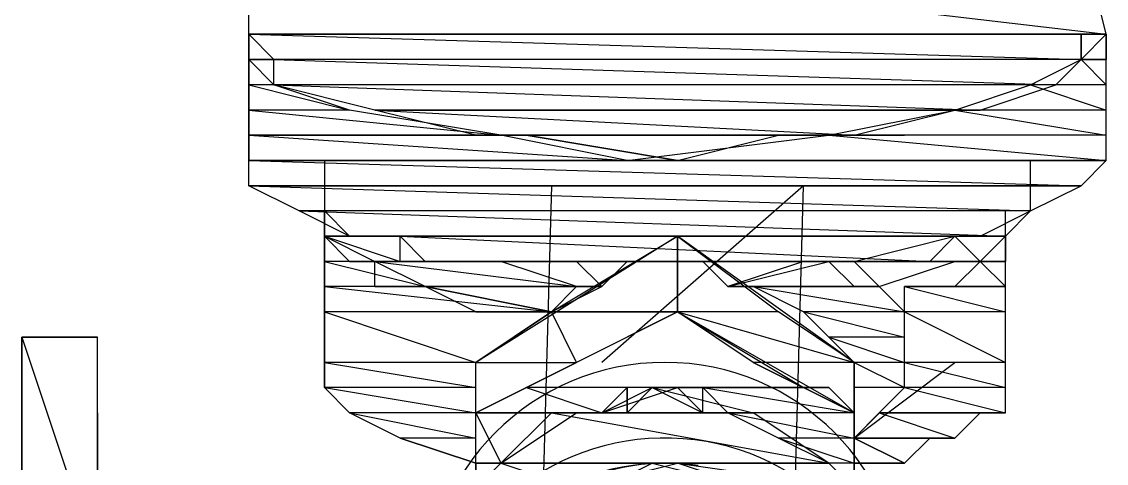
# Model space of a CAD drawing. Extents: x -3 to 1587, y 0 to 1122.
# Drawn here: x 1070.56 to 1077.44, y 232.16 to 234.96 of the extents above; entities that cross this region are included whole.
import ezdxf

# ---------------------------------------------------------------- set-up
doc = ezdxf.new("R2010")
doc.units = 0
doc.layers.add('Page_1', color=7, linetype='CONTINUOUS')

msp = doc.modelspace()

# ---------------------------------------------------------------- linework, layer by layer
at = {"layer": 'Page_1', "color": 1}
for points in [[(1077.28, 235.5167), (1072, 235.5167), (1077.44, 234.8767)], [(1072, 235.5167), (1077.44, 234.8767), (1072, 234.8767)], [(1072, 234.8767), (1072, 234.8767)], [(1072, 234.8767), (1072, 234.7167), (1072, 234.7167)], [(1072, 234.7167), (1072, 234.7167), (1072, 234.8767)], [(1072, 234.8767), (1072, 234.8767)], [(1072, 234.8767), (1072, 234.7167), (1072, 234.7167)], [(1072, 234.7167), (1072, 234.7167), (1072, 234.8767), (1072, 234.7167), (1072.16, 234.7167), (1072.16, 234.7167)], [(1077.44, 234.8767), (1072, 234.8767)], [(1072, 234.8767), (1077.44, 234.8767), (1077.44, 234.8767)], [(1077.44, 234.8767), (1072, 234.8767), (1077.28, 234.7167)], [(1072, 234.8767), (1077.28, 234.7167), (1072.16, 234.7167)], [(1077.44, 234.8767), (1077.44, 234.7167), (1077.28, 234.7167)], [(1077.28, 234.8767), (1077.28, 234.7167), (1077.28, 234.7167)], [(1072, 234.7167), (1072.16, 234.7167), (1072.16, 234.7167)], [(1072.16, 234.7167), (1072.16, 234.7167), (1072, 234.7167), (1072.16, 234.7167), (1072, 234.7167), (1072.16, 234.5567)], [(1072, 234.7167), (1072.16, 234.5567), (1072, 234.5567)], [(1072.16, 234.7167), (1072.16, 234.7167), (1072, 234.7167), (1072.16, 234.7167), (1072.16, 234.7167)], [(1072.16, 234.7167), (1072.16, 234.7167), (1072.16, 234.7167), (1072.16, 234.7167)], [(1077.28, 234.7167), (1072.16, 234.7167), (1077.12, 234.5567)], [(1072.16, 234.7167), (1077.12, 234.5567), (1072.16, 234.5567)], [(1077.28, 234.7167), (1077.44, 234.5567), (1076.96, 234.5567)], [(1077.28, 234.7167), (1077.44, 234.7167), (1077.44, 234.7167)], [(1077.44, 234.7167), (1077.44, 234.7167), (1077.28, 234.7167)], [(1077.44, 234.7167), (1077.28, 234.7167), (1077.44, 234.5567)], [(1077.28, 234.7167), (1077.28, 234.7167), (1077.28, 234.7167), (1077.28, 234.7167)], [(1077.28, 234.7167), (1077.28, 234.7167), (1077.28, 234.7167), (1077.28, 234.7167), (1077.28, 234.7167), (1077.28, 234.7167)], [(1072.16, 234.5567), (1072, 234.5567), (1072.64, 234.3967)], [(1072, 234.5567), (1072.64, 234.3967), (1072, 234.3967)], [(1077.12, 234.5567), (1072.16, 234.5567), (1076.64, 234.3967)], [(1072.16, 234.5567), (1076.64, 234.3967), (1072.8, 234.3967)], [(1076.96, 234.5567), (1077.44, 234.3967), (1076.48, 234.3967)], [(1077.44, 234.5567), (1076.96, 234.5567), (1077.44, 234.3967)], [(1072.64, 234.3967), (1072, 234.3967), (1073.6, 234.2367)], [(1072, 234.3967), (1073.6, 234.2367), (1072, 234.2367)], [(1076.48, 234.3967), (1076.48, 234.3967), (1072.8, 234.3967), (1076.48, 234.3967), (1072.8, 234.3967), (1076.64, 234.3967), (1076.48, 234.3967), (1072.8, 234.3967), (1075.84, 234.2367)], [(1072.8, 234.3967), (1075.84, 234.2367), (1073.44, 234.2367)], [(1076.48, 234.3967), (1077.44, 234.2367), (1075.68, 234.2367)], [(1077.44, 234.3967), (1076.48, 234.3967), (1077.44, 234.2367)], [(1072, 234.2367), (1073.6, 234.2367), (1073.6, 234.2367)], [(1073.6, 234.2367), (1073.6, 234.2367), (1072, 234.2367)], [(1073.6, 234.2367), (1072, 234.2367), (1074.4, 234.0767)], [(1072, 234.2367), (1074.4, 234.0767), (1072, 234.0767)], [(1075.84, 234.2367), (1073.44, 234.2367), (1075.36, 234.2367)], [(1073.44, 234.2367), (1075.36, 234.2367), (1073.76, 234.2367)], [(1075.36, 234.2367), (1073.76, 234.2367), (1074.72, 234.0767)], [(1073.76, 234.2367), (1074.72, 234.0767), (1074.72, 234.0767)], [(1075.68, 234.2367), (1077.44, 234.0767), (1074.4, 234.0767)], [(1077.44, 234.2367), (1075.68, 234.2367), (1077.44, 234.0767)], [(1076.16, 234.2367), (1075.84, 234.2367), (1075.84, 234.2367)], [(1075.84, 234.2367), (1075.84, 234.2367)], [(1072, 234.0767), (1077.44, 234.0767), (1077.44, 234.0767)], [(1077.44, 234.0767), (1077.44, 234.0767), (1072, 234.0767), (1077.44, 234.0767), (1072, 234.0767)], [(1072, 234.0767), (1077.44, 234.0767), (1077.44, 234.0767)], [(1077.44, 234.0767), (1072, 234.0767), (1077.28, 233.9167)], [(1072, 234.0767), (1077.28, 233.9167), (1072, 233.9167)], [(1074.72, 234.0767), (1074.72, 234.0767)], [(1077.28, 233.9167), (1072, 233.9167)], [(1072, 233.9167), (1077.28, 233.9167), (1077.28, 233.9167)], [(1077.28, 233.9167), (1072, 233.9167), (1076.96, 233.7567)], [(1072, 233.9167), (1076.96, 233.7567), (1072.32, 233.7567)], [(1076.96, 233.7567), (1072.32, 233.7567), (1076.8, 233.5967)], [(1072.32, 233.7567), (1076.8, 233.5967), (1072.64, 233.5967)], [(1072.48, 233.7567), (1072.64, 233.5967), (1072.48, 233.5967)], [(1076.96, 233.7567), (1076.8, 233.5967), (1076.64, 233.5967)], [(1072.48, 233.5967), (1072.8, 233.4367), (1072.48, 233.4367)], [(1072.96, 233.5967), (1072.96, 233.5967), (1072.48, 233.5967), (1072.96, 233.5967), (1072.48, 233.5967), (1072.64, 233.5967), (1072.96, 233.5967), (1072.48, 233.5967), (1072.96, 233.4367)], [(1072.48, 233.5967), (1072.96, 233.4367), (1072.64, 233.4367)], [(1076.8, 233.5967), (1072.64, 233.5967), (1076.48, 233.5967)], [(1072.64, 233.5967), (1076.48, 233.5967), (1072.96, 233.5967)], [(1076.48, 233.5967), (1072.96, 233.5967), (1076.32, 233.4367)], [(1072.96, 233.5967), (1076.32, 233.4367), (1073.12, 233.4367)], [(1074.72, 233.5967), (1074.72, 233.1167), (1073.92, 233.1167)], [(1074.72, 233.5967), (1075.36, 233.1167), (1074.72, 233.1167)], [(1076.48, 233.5967), (1076.64, 233.4367), (1075.84, 233.4367)], [(1076.8, 233.5967), (1076.64, 233.5967), (1076.48, 233.5967)], [(1076.8, 233.5967), (1076.48, 233.5967), (1076.64, 233.4367)], [(1076.8, 233.4367), (1076.8, 233.4367), (1076.8, 233.5967), (1076.8, 233.4367), (1076.64, 233.4367), (1076.64, 233.4367)], [(1076.64, 233.5967), (1076.8, 233.5967), (1076.8, 233.5967)], [(1076.8, 233.5967), (1076.8, 233.5967), (1076.8, 233.5967), (1076.8, 233.4367), (1076.8, 233.4367)], [(1072.8, 233.4367), (1072.48, 233.4367), (1073.12, 233.2767)], [(1072.48, 233.4367), (1073.12, 233.2767), (1072.48, 233.2767)], [(1072.96, 233.4367), (1072.64, 233.4367), (1073.6, 233.4367)], [(1072.64, 233.4367), (1073.6, 233.4367), (1072.8, 233.4367)], [(1073.6, 233.4367), (1072.8, 233.4367), (1074.08, 233.2767)], [(1072.8, 233.4367), (1074.08, 233.2767), (1072.8, 233.2767)], [(1074.72, 233.4367), (1073.12, 233.4367), (1074.4, 233.4367)], [(1073.12, 233.4367), (1074.4, 233.4367), (1073.44, 233.4367)], [(1074.4, 233.4367), (1073.44, 233.4367)], [(1073.44, 233.4367), (1074.4, 233.4367), (1074.08, 233.4367)], [(1074.24, 233.2767), (1074.24, 233.2767), (1074.08, 233.4367), (1074.24, 233.2767), (1074.08, 233.4367), (1074.4, 233.4367)], [(1074.72, 233.4367), (1076.32, 233.4367), (1076.32, 233.4367)], [(1076.32, 233.4367), (1076.32, 233.4367), (1074.72, 233.4367)], [(1076.32, 233.4367), (1074.72, 233.4367), (1075.52, 233.4367)], [(1074.72, 233.4367), (1075.52, 233.4367), (1074.88, 233.4367)], [(1075.04, 233.2767), (1075.04, 233.2767), (1074.88, 233.4367), (1075.04, 233.2767), (1074.88, 233.4367), (1075.52, 233.4367)], [(1075.68, 233.4367), (1075.84, 233.2767), (1075.04, 233.2767)], [(1076.48, 233.4367), (1076.48, 233.4367), (1075.84, 233.4367), (1076.48, 233.4367), (1075.84, 233.4367), (1076.64, 233.4367), (1076.48, 233.4367), (1075.84, 233.4367), (1076, 233.2767)], [(1075.84, 233.4367), (1076, 233.2767), (1076, 233.2767)], [(1076.64, 233.4367), (1076.8, 233.2767), (1076.48, 233.2767)], [(1076.64, 233.4367), (1076.8, 233.4367), (1076.8, 233.4367)], [(1076.8, 233.4367), (1076.8, 233.4367), (1076.8, 233.4367), (1076.8, 233.4367), (1076.8, 233.4367), (1076.8, 233.4367), (1076.8, 233.4367), (1076.8, 233.4367), (1076.64, 233.4367), (1076.8, 233.4367), (1076.64, 233.4367), (1076.8, 233.2767)], [(1073.12, 233.2767), (1072.48, 233.2767), (1073.92, 233.1167)], [(1072.48, 233.2767), (1073.92, 233.1167), (1072.48, 233.1167)], [(1074.08, 233.2767), (1072.8, 233.2767), (1072.96, 233.2767)], [(1072.8, 233.2767), (1074.08, 233.2767), (1074.08, 233.2767)], [(1074.08, 233.2767), (1072.96, 233.2767)], [(1072.96, 233.2767), (1074.08, 233.2767), (1073.12, 233.2767)], [(1074.08, 233.2767), (1073.12, 233.2767), (1073.92, 233.1167)], [(1073.12, 233.2767), (1073.92, 233.1167), (1073.44, 233.1167)], [(1074.24, 233.2767), (1074.08, 233.2767), (1074.08, 233.2767), (1074.24, 233.2767), (1074.08, 233.2767), (1073.92, 233.1167)], [(1074.08, 233.2767), (1073.92, 233.1167), (1073.92, 233.1167)], [(1074.24, 233.2767), (1074.24, 233.2767)], [(1075.04, 233.2767), (1075.04, 233.2767), (1075.04, 233.2767), (1075.04, 233.2767)], [(1076, 233.2767), (1076, 233.2767), (1075.04, 233.2767), (1076, 233.2767), (1075.04, 233.2767), (1075.84, 233.2767), (1076, 233.2767), (1075.04, 233.2767)], [(1075.04, 233.2767), (1076, 233.2767), (1075.2, 233.2767)], [(1075.04, 233.2767), (1075.04, 233.2767), (1075.04, 233.2767), (1075.04, 233.2767), (1075.04, 233.2767), (1075.04, 233.2767)], [(1076, 233.2767), (1075.2, 233.2767)], [(1075.2, 233.2767), (1076, 233.2767), (1076, 233.2767)], [(1076, 233.2767), (1075.2, 233.2767), (1076.16, 233.1167)], [(1075.2, 233.2767), (1076.16, 233.1167), (1075.52, 233.1167)], [(1076, 233.2767), (1076, 233.2767)], [(1076.8, 233.2767), (1076.48, 233.2767), (1076.16, 233.2767)], [(1076.8, 233.2767), (1076.16, 233.2767), (1076.8, 233.1167)], [(1076.16, 233.2767), (1076.8, 233.1167), (1076.16, 233.1167)], [(1076.48, 233.2767), (1076.8, 233.2767), (1076.8, 233.2767)], [(1073.92, 233.1167), (1072.48, 233.1167), (1073.44, 232.7967)], [(1072.48, 233.1167), (1073.44, 232.7967), (1072.48, 232.7967)], [(1073.92, 233.1167), (1073.44, 232.7967), (1074.08, 232.7967)], [(1073.92, 233.1167), (1073.44, 233.1167), (1073.76, 233.1167)], [(1073.44, 233.1167), (1073.92, 233.1167), (1073.92, 233.1167)], [(1074.72, 233.1167), (1075.52, 232.6367), (1073.76, 232.6367)], [(1073.92, 233.1167), (1073.92, 233.1167), (1073.92, 233.1167), (1073.92, 233.1167), (1073.76, 233.1167), (1073.92, 233.1167), (1073.76, 233.1167)], [(1073.92, 233.1167), (1073.92, 233.1167)], [(1073.92, 233.1167), (1074.72, 233.1167), (1074.08, 232.7967)], [(1075.36, 233.1167), (1074.72, 233.1167), (1075.84, 232.7967)], [(1074.72, 233.1167), (1075.84, 232.7967), (1075.2, 232.7967)], [(1076.16, 233.1167), (1075.52, 233.1167), (1076.16, 232.9567)], [(1075.52, 233.1167), (1076.16, 232.9567), (1075.68, 232.9567)], [(1076.8, 233.1167), (1076.16, 233.1167), (1076.8, 232.7967)], [(1076.16, 233.1167), (1076.8, 232.7967), (1076.16, 232.7967)], [(1070.72, 232.9567), (1071.04, 232.9567), (1070.56, 232.9567)], [(1071.04, 232.9567), (1070.56, 232.9567), (1071.04, 231.5167)], [(1070.56, 232.9567), (1071.04, 231.5167), (1070.56, 231.5167)], [(1071.04, 232.9567), (1070.72, 232.9567)], [(1076.16, 232.9567), (1075.68, 232.9567), (1076.16, 232.7967)], [(1075.68, 232.9567), (1076.16, 232.7967), (1075.84, 232.7967)], [(1073.44, 232.7967), (1072.48, 232.7967), (1073.44, 232.6367)], [(1072.48, 232.7967), (1073.44, 232.6367), (1072.48, 232.6367)], [(1073.44, 232.7967), (1074.08, 232.7967), (1073.44, 232.4767)], [(1075.84, 232.7967), (1075.2, 232.7967), (1075.84, 232.4767)], [(1075.2, 232.7967), (1075.84, 232.4767), (1075.84, 232.4767)], [(1076.16, 232.7967), (1075.84, 232.7967), (1076.16, 232.6367)], [(1075.84, 232.7967), (1076.16, 232.6367), (1075.84, 232.6367)], [(1076.8, 232.7967), (1076.16, 232.7967), (1076.8, 232.6367)], [(1076.16, 232.7967), (1076.8, 232.6367), (1076.16, 232.6367)], [(1073.44, 232.6367), (1072.48, 232.6367), (1073.44, 232.4767)], [(1072.48, 232.6367), (1073.44, 232.4767), (1072.64, 232.4767)], [(1073.76, 232.6367), (1074.24, 232.4767), (1073.44, 232.4767)], [(1074.72, 232.6367), (1075.68, 232.6367), (1074.88, 232.6367), (1074.72, 232.6367), (1073.76, 232.6367), (1074.24, 232.4767)], [(1074.4, 232.6367), (1074.4, 232.4767), (1074.24, 232.4767)], [(1074.4, 232.4767), (1074.4, 232.6367)], [(1074.56, 232.6367), (1074.56, 232.6367), (1074.56, 232.6367), (1074.4, 232.4767), (1074.4, 232.4767)], [(1074.4, 232.4767), (1074.4, 232.4767), (1074.4, 232.4767), (1074.4, 232.4767), (1074.56, 232.6367)], [(1074.56, 232.6367), (1074.88, 232.6367), (1074.72, 232.6367)], [(1074.72, 232.6367), (1074.88, 232.6367), (1074.88, 232.6367)], [(1075.68, 232.6367), (1075.68, 232.6367), (1074.72, 232.6367), (1075.68, 232.6367), (1074.72, 232.6367), (1075.52, 232.6367), (1075.68, 232.6367), (1074.72, 232.6367)], [(1074.88, 232.6367), (1074.72, 232.6367), (1074.88, 232.4767)], [(1074.72, 232.6367), (1074.88, 232.4767), (1074.88, 232.4767)], [(1075.04, 232.4767), (1074.88, 232.6367)], [(1074.88, 232.6367), (1075.04, 232.4767), (1074.88, 232.4767)], [(1075.68, 232.6367), (1074.88, 232.6367), (1075.84, 232.4767)], [(1074.88, 232.6367), (1075.84, 232.4767), (1075.04, 232.4767)], [(1076.16, 232.6367), (1075.84, 232.6367), (1075.84, 232.3167)], [(1075.84, 232.6367), (1075.84, 232.3167), (1075.84, 232.3167)], [(1076.16, 232.6367), (1076.8, 232.4767), (1076, 232.4767)], [(1076.8, 232.6367), (1076.16, 232.6367), (1076.8, 232.4767)], [(1073.44, 232.4767), (1072.64, 232.4767), (1073.44, 232.3167)], [(1072.64, 232.4767), (1073.44, 232.3167), (1072.96, 232.3167)], [(1074.08, 232.4767), (1073.44, 232.4767)], [(1073.44, 232.4767), (1074.08, 232.4767), (1074.08, 232.4767)], [(1074.08, 232.4767), (1074.08, 232.4767), (1073.44, 232.4767), (1074.08, 232.4767), (1073.44, 232.4767), (1074.24, 232.4767)], [(1074.08, 232.4767), (1073.44, 232.4767), (1073.6, 232.1567)], [(1073.44, 232.4767), (1073.6, 232.1567), (1073.44, 232.1567)], [(1074.4, 232.4767), (1074.24, 232.4767)], [(1074.24, 232.4767), (1074.4, 232.4767), (1074.4, 232.4767)], [(1074.4, 232.4767), (1074.4, 232.4767), (1074.24, 232.4767)], [(1075.04, 232.4767), (1074.88, 232.4767)], [(1074.88, 232.4767), (1075.04, 232.4767), (1075.04, 232.4767)], [(1074.88, 232.4767), (1074.88, 232.4767)], [(1075.04, 232.4767), (1075.04, 232.4767), (1075.04, 232.4767), (1075.04, 232.4767), (1075.04, 232.4767), (1075.04, 232.4767)], [(1075.84, 232.4767), (1075.04, 232.4767), (1075.84, 232.3167)], [(1075.04, 232.4767), (1075.84, 232.3167), (1075.36, 232.3167)], [(1075.84, 232.4767), (1075.84, 232.4767)], [(1076, 232.4767), (1076.48, 232.3167), (1075.84, 232.3167)], [(1076.64, 232.4767), (1076.64, 232.4767), (1076, 232.4767), (1076.64, 232.4767), (1076, 232.4767), (1076.8, 232.4767), (1076.64, 232.4767), (1076, 232.4767), (1076.48, 232.3167)], [(1073.44, 232.3167), (1072.96, 232.3167), (1073.44, 232.1567)], [(1072.96, 232.3167), (1073.44, 232.1567), (1073.44, 232.1567)], [(1075.84, 232.3167), (1075.36, 232.3167), (1075.84, 232.1567)], [(1075.36, 232.3167), (1075.84, 232.1567), (1075.68, 232.1567)], [(1076.32, 232.3167), (1075.84, 232.3167)], [(1075.84, 232.3167), (1076.32, 232.3167), (1076.32, 232.3167)], [(1076.32, 232.3167), (1076.32, 232.3167), (1075.84, 232.3167), (1076.32, 232.3167), (1075.84, 232.3167), (1076.48, 232.3167)], [(1076.16, 232.1567), (1076.16, 232.1567), (1075.84, 232.1567), (1076.16, 232.1567), (1075.84, 232.1567), (1075.84, 232.3167)], [(1075.84, 232.3167), (1076.32, 232.3167), (1076.16, 232.1567)], [(1075.84, 232.3167), (1075.84, 232.3167)], [(1073.6, 232.1567), (1073.44, 232.1567), (1073.44, 231.9967)], [(1073.44, 232.1567), (1073.6, 232.1567), (1073.6, 232.1567)], [(1073.6, 232.1567), (1073.6, 232.1567), (1073.44, 232.1567)], [(1073.44, 232.1567), (1073.44, 232.1567)], [(1075.84, 232.1567), (1075.68, 232.1567), (1075.84, 231.9967)], [(1075.68, 232.1567), (1075.84, 231.9967), (1075.84, 231.9967)]]:
    msp.add_lwpolyline(points, close=True, dxfattribs=at)
at = {"layer": 'Page_1', "color": 5}
for points in [[(1072, 234.8767), (1072, 234.0767)], [(1077.44, 234.0767), (1077.44, 234.8767)]]:
    msp.add_lwpolyline(points, dxfattribs=at)
at = {"layer": 'Page_1', "color": 2}
for points in [[(1072.48, 234.0767), (1072.48, 233.7567)], [(1076.48, 234.0767), (1076.32, 234.0767)], [(1076.96, 233.7567), (1076.96, 234.0767)], [(1075.52, 233.9167), (1074.24, 232.7967)], [(1072.48, 233.7567), (1072.48, 232.6367)], [(1076.8, 232.6367), (1076.8, 233.7567)], [(1074.72, 233.5967), (1073.44, 232.7967)], [(1075.84, 232.7967), (1074.72, 233.5967), (1074.72, 233.1167), (1075.84, 232.4767)], [(1073.44, 232.4767), (1074.72, 233.1167)], [(1073.44, 231.9967), (1073.44, 232.4767), (1073.44, 232.7967)], [(1075.84, 232.3167), (1076.48, 232.7967)], [(1074.4, 232.4767), (1074.56, 232.6367), (1074.56, 232.6367), (1074.88, 232.4767)]]:
    msp.add_lwpolyline(points, dxfattribs=at)
at = {"layer": 'Page_1', "color": 7}
for points in [[(1073.92, 233.9167), (1073.76, 228.1567)], [(1075.36, 228.1567), (1075.52, 233.9167)], [(1070.56, 232.9567), (1070.56, 231.3567)], [(1071.04, 231.5167), (1071.04, 232.9567), (1070.72, 232.9567), (1070.72, 232.9567)], [(1071.04, 232.4767), (1071.04, 232.9567)], [(1071.04, 232.4767), (1071.04, 231.5167)]]:
    msp.add_lwpolyline(points, dxfattribs=at)
at = {"layer": 'Page_1', "color": 2}
msp.add_lwpolyline([(1075.84, 231.9967), (1075.84, 232.7967), (1075.84, 232.4767)], close=True, dxfattribs=at)
at = {"layer": 'Page_1', "color": 7}
for points in [[(1074.56, 232.6367), (1075.2, 232.4767), (1074.24, 232.4767)], [(1073.92, 232.4767), (1075.68, 232.1567), (1073.6, 232.1567)], [(1075.2, 232.4767), (1074.24, 232.4767), (1073.92, 232.4767)], [(1075.2, 232.4767), (1073.92, 232.4767), (1075.68, 232.1567)], [(1074.24, 232.4767), (1075.2, 232.4767), (1075.2, 232.4767)], [(1073.6, 232.1567), (1074.08, 231.9967), (1073.44, 231.9967)], [(1075.68, 232.1567), (1073.6, 232.1567)], [(1073.6, 232.1567), (1075.68, 232.1567), (1075.68, 232.1567)], [(1075.68, 232.1567), (1075.68, 232.1567), (1073.6, 232.1567), (1075.68, 232.1567), (1073.6, 232.1567)], [(1074.72, 232.1567), (1073.6, 232.1567), (1074.08, 231.9967)], [(1074.56, 232.1567), (1075.2, 231.9967), (1074.24, 231.9967)], [(1075.68, 232.1567), (1074.72, 232.1567), (1075.84, 231.9967)], [(1074.72, 232.1567), (1075.84, 231.9967), (1075.2, 231.9967)]]:
    msp.add_lwpolyline(points, close=True, dxfattribs=at)
for points in [[(1074.640002, 232.796708), (1073.800526, 232.796709), (1073.119994, 232.11618), (1073.119992, 231.276702)], [(1076.160008, 231.276698), (1076.160009, 232.116174), (1075.47948, 232.796706), (1074.640002, 232.796708)], [(1074.75669, 232.312221), (1073.964816, 232.373193), (1073.259491, 231.814244), (1073.137908, 231.029389)], [(1076.160008, 230.796698), (1076.160009, 231.590915), (1075.548563, 232.25125), (1074.75669, 232.312221)], [(1074.851136, 232.141973), (1074.10058, 232.247247), (1073.387156, 231.783528), (1073.178647, 231.054874)], [(1074.646261, 232.156692), (1074.080448, 232.159297), (1073.572132, 231.811306), (1073.369862, 231.282876)]]:
    msp.add_open_spline(points, degree=3, dxfattribs=at)

doc.saveas('drawing.dxf')
